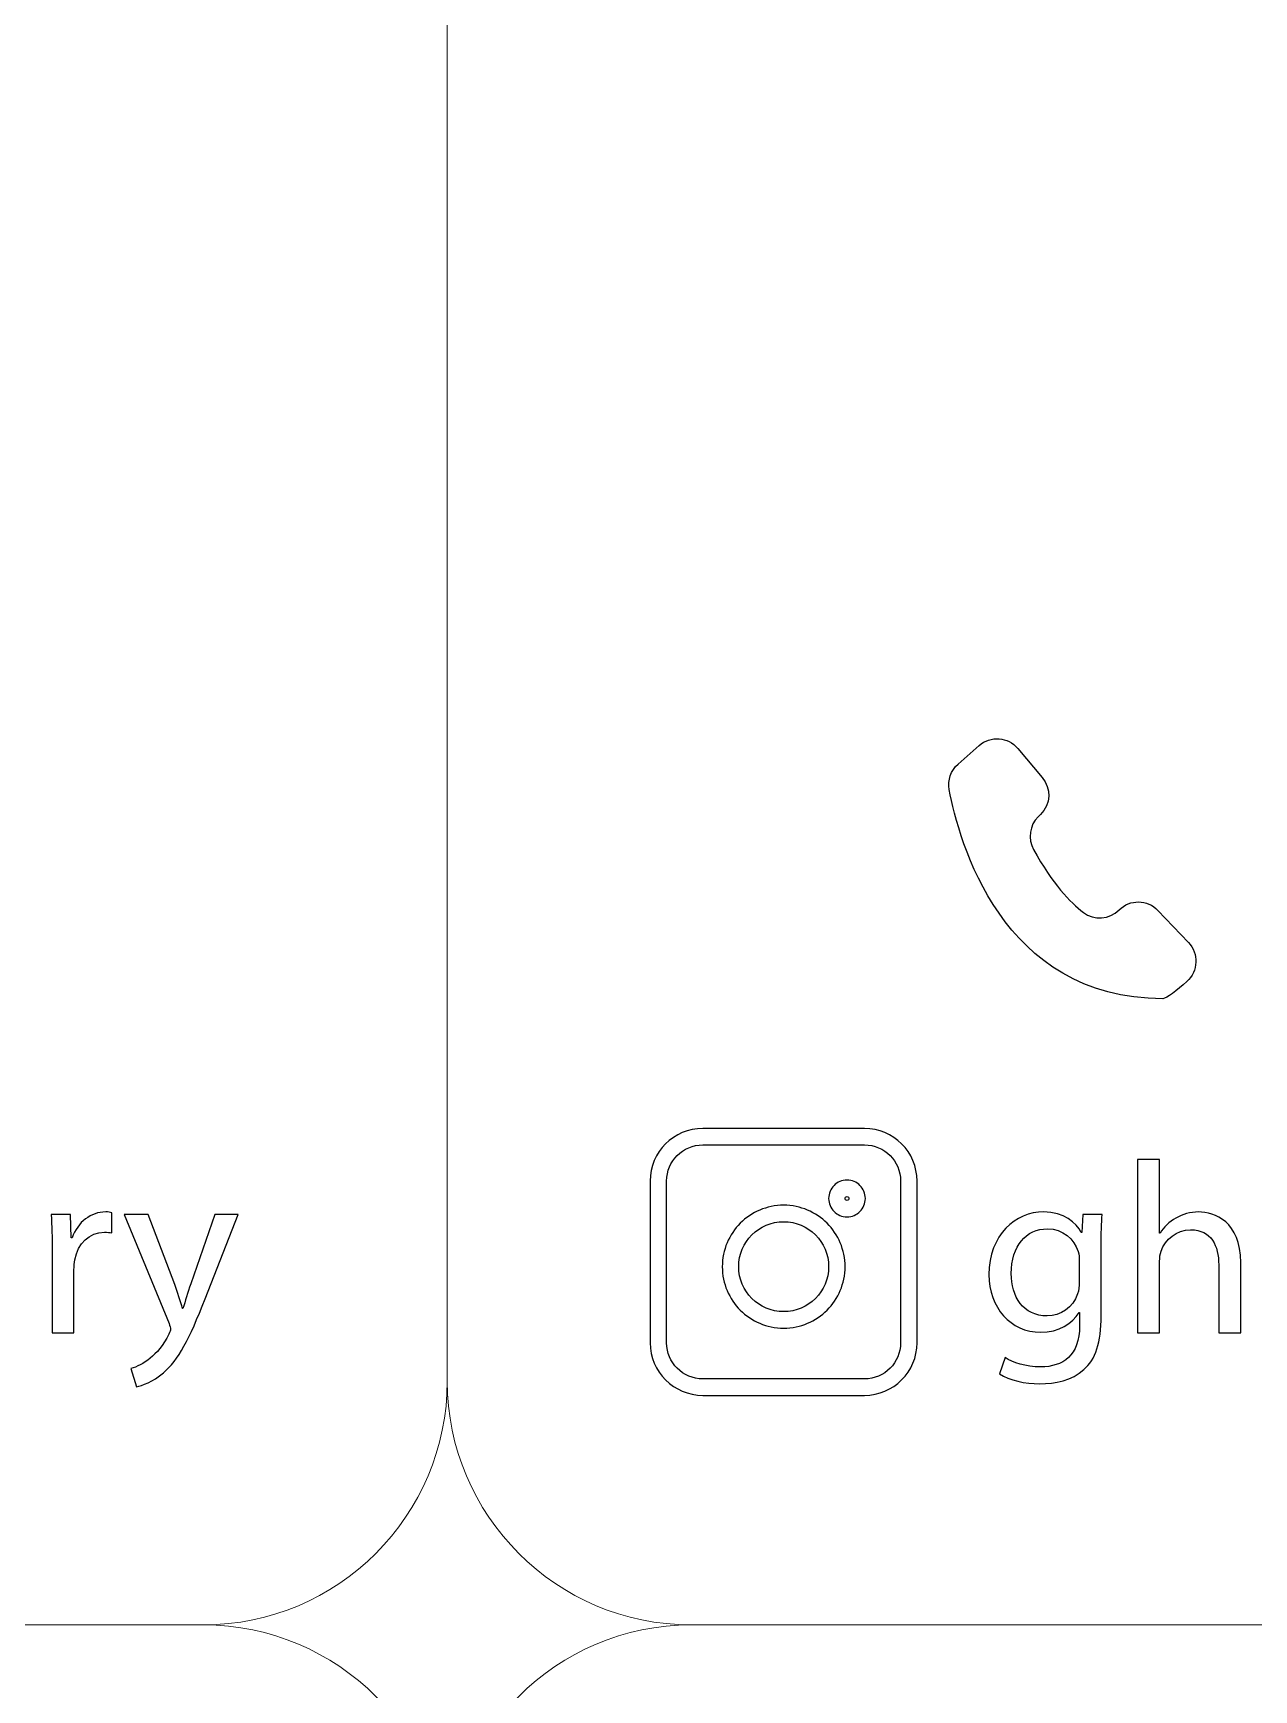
# Model space of a CAD drawing. Header units: millimetres. Extents: x -576 to 618, y 160 to 343.
# Drawn here: x -462.14 to -447.18, y 302.5 to 322.8 of the extents above; entities that cross this region are included whole.
import ezdxf

# ---------------------------------------------------------------- set-up
doc = ezdxf.new("R2010")
doc.units = ezdxf.units.MM
doc.header["$MEASUREMENT"] = 0
doc.layers.add('Layer 1', color=7, linetype='Continuous')

msp = doc.modelspace()

# ---------------------------------------------------------------- linework, layer by layer
at = {"layer": 'Layer 1', "color": 250, "lineweight": 18}
for points in [[(-493.8783, 343.1001), (-493.8783, 343.1001), (-460.0483, 343.1001), (-460.0483, 343.1001), (-458.4043, 343.1001), (-457.0633, 341.7591), (-457.0633, 340.1151), (-457.0633, 340.1151), (-457.0633, 306.2851), (-457.0633, 306.2851), (-457.0633, 304.6411), (-458.4043, 303.3001), (-460.0483, 303.3001), (-460.0483, 303.3001), (-493.8783, 303.3001), (-493.8783, 303.3001), (-495.5223, 303.3001), (-496.8633, 304.6411), (-496.8633, 306.2851), (-496.8633, 306.2851), (-496.8633, 340.1151), (-496.8633, 340.1151), (-496.8633, 341.7591), (-495.5223, 343.1001), (-493.8783, 343.1001)], [(-454.0783, 343.1001), (-454.0783, 343.1001), (-420.2483, 343.1001), (-420.2483, 343.1001), (-418.6043, 343.1001), (-417.2633, 341.7591), (-417.2633, 340.1151), (-417.2633, 340.1151), (-417.2633, 306.2851), (-417.2633, 306.2851), (-417.2633, 304.6411), (-418.6043, 303.3001), (-420.2483, 303.3001), (-420.2483, 303.3001), (-454.0783, 303.3001), (-454.0783, 303.3001), (-455.7223, 303.3001), (-457.0633, 304.6411), (-457.0633, 306.2851), (-457.0633, 306.2851), (-457.0633, 340.1151), (-457.0633, 340.1151), (-457.0633, 341.7591), (-455.7223, 343.1001), (-454.0783, 343.1001)], [(-493.8783, 303.3001), (-493.8783, 303.3001), (-460.0483, 303.3001), (-460.0483, 303.3001), (-458.4043, 303.3001), (-457.0633, 301.9591), (-457.0633, 300.3151), (-457.0633, 300.3151), (-457.0633, 266.4851), (-457.0633, 266.4851), (-457.0633, 264.8411), (-458.4043, 263.5001), (-460.0483, 263.5001), (-460.0483, 263.5001), (-493.8783, 263.5001), (-493.8783, 263.5001), (-495.5223, 263.5001), (-496.8633, 264.8411), (-496.8633, 266.4851), (-496.8633, 266.4851), (-496.8633, 300.3151), (-496.8633, 300.3151), (-496.8633, 301.9591), (-495.5223, 303.3001), (-493.8783, 303.3001)], [(-454.0783, 303.3001), (-454.0783, 303.3001), (-420.2483, 303.3001), (-420.2483, 303.3001), (-418.6043, 303.3001), (-417.2633, 301.9591), (-417.2633, 300.3151), (-417.2633, 300.3151), (-417.2633, 266.4851), (-417.2633, 266.4851), (-417.2633, 264.8411), (-418.6043, 263.5001), (-420.2483, 263.5001), (-420.2483, 263.5001), (-454.0783, 263.5001), (-454.0783, 263.5001), (-455.7223, 263.5001), (-457.0633, 264.8411), (-457.0633, 266.4851), (-457.0633, 266.4851), (-457.0633, 300.3151), (-457.0633, 300.3151), (-457.0633, 301.9591), (-455.7223, 303.3001), (-454.0783, 303.3001)]]:
    msp.add_open_spline(points, degree=3, knots=[0, 0, 0, 0, 0.125, 0.125, 0.125, 0.25, 0.25, 0.25, 0.375, 0.375, 0.375, 0.5, 0.5, 0.5, 0.625, 0.625, 0.625, 0.75, 0.75, 0.75, 0.875, 0.875, 0.875, 1, 1, 1, 1], dxfattribs=at)
at = {"layer": 'Layer 1', "color": 230}
for points, knots in [([(-449.8219, 313.2016), (-449.8219, 313.2016), (-449.7926, 313.2304), (-449.7926, 313.2304), (-449.6687, 313.3527), (-449.6593, 313.5498), (-449.772, 313.6828), (-449.772, 313.6828), (-450.0715, 314.0381), (-450.0715, 314.0381), (-450.1923, 314.1811), (-450.4066, 314.1967), (-450.5467, 314.0734), (-450.5467, 314.0734), (-450.8044, 313.8463), (-450.8044, 313.8463), (-450.893, 313.7683), (-450.9333, 313.65), (-450.9114, 313.5337), (-450.795, 312.909), (-450.274, 310.972), (-448.2943, 310.972), (-448.2497, 310.972), (-448.1221, 311.0753), (-448.0016, 311.1824), (-447.8606, 311.3084), (-447.8512, 311.5253), (-447.9813, 311.6619), (-447.9813, 311.6619), (-448.3545, 312.0541), (-448.3545, 312.0541), (-448.4834, 312.1898), (-448.699, 312.1927), (-448.8316, 312.06), (-448.9498, 311.9417), (-449.1361, 311.9284), (-449.269, 312.0295), (-449.4291, 312.1511), (-449.6466, 312.3779), (-449.879, 312.7998), (-449.9514, 312.9312), (-449.9286, 313.0966), (-449.8219, 313.2016)], [0, 0, 0, 0, 0.0714286, 0.0714286, 0.0714286, 0.1428571, 0.1428571, 0.1428571, 0.2142857, 0.2142857, 0.2142857, 0.2857143, 0.2857143, 0.2857143, 0.3571429, 0.3571429, 0.3571429, 0.4285714, 0.4285714, 0.4285714, 0.5, 0.5, 0.5, 0.5714286, 0.5714286, 0.5714286, 0.6428571, 0.6428571, 0.6428571, 0.7142857, 0.7142857, 0.7142857, 0.7857143, 0.7857143, 0.7857143, 0.8571429, 0.8571429, 0.8571429, 0.9285714, 0.9285714, 0.9285714, 1, 1, 1, 1]), ([(-451.9515, 306.1125), (-451.9515, 306.1125), (-453.9324, 306.1125), (-453.9324, 306.1125), (-454.1101, 306.1125), (-454.2713, 306.1848), (-454.3878, 306.3012), (-454.5048, 306.4178), (-454.577, 306.579), (-454.577, 306.7569), (-454.577, 306.7569), (-454.577, 308.7382), (-454.577, 308.7382), (-454.577, 308.916), (-454.5049, 309.077), (-454.3883, 309.1937), (-454.2712, 309.3107), (-454.1101, 309.3829), (-453.9324, 309.3829), (-453.9324, 309.3829), (-451.9515, 309.3829), (-451.9515, 309.3829), (-451.7737, 309.3829), (-451.6126, 309.3107), (-451.496, 309.1941), (-451.379, 309.077), (-451.3068, 308.916), (-451.3068, 308.7382), (-451.3068, 308.7382), (-451.3068, 306.7569), (-451.3068, 306.7569), (-451.3068, 306.579), (-451.3791, 306.4178), (-451.4956, 306.3012), (-451.6126, 306.1848), (-451.7737, 306.1125), (-451.9515, 306.1125)], [0, 0, 0, 0, 0.0833333, 0.0833333, 0.0833333, 0.1666667, 0.1666667, 0.1666667, 0.25, 0.25, 0.25, 0.3333333, 0.3333333, 0.3333333, 0.4166667, 0.4166667, 0.4166667, 0.5, 0.5, 0.5, 0.5833333, 0.5833333, 0.5833333, 0.6666667, 0.6666667, 0.6666667, 0.75, 0.75, 0.75, 0.8333333, 0.8333333, 0.8333333, 0.9166667, 0.9166667, 0.9166667, 1, 1, 1, 1]), ([(-453.9324, 306.3142), (-453.9324, 306.3142), (-451.9515, 306.3142), (-451.9515, 306.3142), (-451.8289, 306.3142), (-451.718, 306.3637), (-451.638, 306.4436), (-451.5581, 306.5239), (-451.5085, 306.6346), (-451.5085, 306.7569), (-451.5085, 306.7569), (-451.5085, 308.7382), (-451.5085, 308.7382), (-451.5085, 308.8608), (-451.558, 308.9717), (-451.6379, 309.0517), (-451.718, 309.1317), (-451.8289, 309.1812), (-451.9515, 309.1812), (-451.9515, 309.1812), (-453.9324, 309.1812), (-453.9324, 309.1812), (-454.055, 309.1812), (-454.1659, 309.1317), (-454.2459, 309.0517), (-454.3259, 308.9717), (-454.3754, 308.8608), (-454.3754, 308.7382), (-454.3754, 308.7382), (-454.3754, 306.7569), (-454.3754, 306.7569), (-454.3754, 306.6346), (-454.3258, 306.5239), (-454.2456, 306.4438), (-454.1659, 306.3637), (-454.055, 306.3142), (-453.9324, 306.3142)], [0, 0, 0, 0, 0.0833333, 0.0833333, 0.0833333, 0.1666667, 0.1666667, 0.1666667, 0.25, 0.25, 0.25, 0.3333333, 0.3333333, 0.3333333, 0.4166667, 0.4166667, 0.4166667, 0.5, 0.5, 0.5, 0.5833333, 0.5833333, 0.5833333, 0.6666667, 0.6666667, 0.6666667, 0.75, 0.75, 0.75, 0.8333333, 0.8333333, 0.8333333, 0.9166667, 0.9166667, 0.9166667, 1, 1, 1, 1]), ([(-448.6037, 309.0023), (-448.6037, 309.0023), (-448.3338, 309.0023), (-448.3338, 309.0023), (-448.3338, 309.0023), (-448.3338, 308.099), (-448.3338, 308.099), (-448.3338, 308.099), (-448.3279, 308.099), (-448.3279, 308.099), (-448.2848, 308.1742), (-448.2174, 308.2401), (-448.1347, 308.2847), (-448.0549, 308.3296), (-447.96, 308.3592), (-447.8586, 308.3592), (-447.6593, 308.3592), (-447.3403, 308.2401), (-447.3403, 307.7405), (-447.3403, 307.7405), (-447.3403, 306.8794), (-447.3403, 306.8794), (-447.3403, 306.8794), (-447.6103, 306.8794), (-447.6103, 306.8794), (-447.6103, 306.8794), (-447.6103, 307.7106), (-447.6103, 307.7106), (-447.6103, 307.9436), (-447.6992, 308.1411), (-447.9538, 308.1411), (-448.1285, 308.1411), (-448.2664, 308.0214), (-448.3154, 307.8778), (-448.3306, 307.8423), (-448.3338, 307.8032), (-448.3338, 307.7524), (-448.3338, 307.7524), (-448.3338, 306.8794), (-448.3338, 306.8794), (-448.3338, 306.8794), (-448.6037, 306.8794), (-448.6037, 306.8794), (-448.6037, 306.8794), (-448.6037, 309.0023), (-448.6037, 309.0023)], [0, 0, 0, 0, 0.0666667, 0.0666667, 0.0666667, 0.1333333, 0.1333333, 0.1333333, 0.2, 0.2, 0.2, 0.2666667, 0.2666667, 0.2666667, 0.3333333, 0.3333333, 0.3333333, 0.4, 0.4, 0.4, 0.4666667, 0.4666667, 0.4666667, 0.5333333, 0.5333333, 0.5333333, 0.6, 0.6, 0.6, 0.6666667, 0.6666667, 0.6666667, 0.7333333, 0.7333333, 0.7333333, 0.8, 0.8, 0.8, 0.8666667, 0.8666667, 0.8666667, 0.9333333, 0.9333333, 0.9333333, 1, 1, 1, 1]), ([(-451.9401, 308.5245), (-451.9401, 308.4624), (-451.9653, 308.4061), (-452.006, 308.3654), (-452.0466, 308.3247), (-452.103, 308.2995), (-452.1651, 308.2995), (-452.2272, 308.2995), (-452.2835, 308.3247), (-452.3242, 308.3654), (-452.3649, 308.4061), (-452.3901, 308.4624), (-452.3901, 308.5245), (-452.3901, 308.5866), (-452.3649, 308.6429), (-452.3242, 308.6836), (-452.2835, 308.7243), (-452.2272, 308.7495), (-452.1651, 308.7495), (-452.103, 308.7495), (-452.0466, 308.7243), (-452.006, 308.6836), (-451.9653, 308.6429), (-451.9401, 308.5866), (-451.9401, 308.5245)], [0, 0, 0, 0, 0.125, 0.125, 0.125, 0.25, 0.25, 0.25, 0.375, 0.375, 0.375, 0.5, 0.5, 0.5, 0.625, 0.625, 0.625, 0.75, 0.75, 0.75, 0.875, 0.875, 0.875, 1, 1, 1, 1]), ([(-452.1485, 308.508), (-452.1444, 308.5121), (-452.1417, 308.5181), (-452.1417, 308.5245), (-452.1417, 308.531), (-452.1444, 308.5369), (-452.1485, 308.5411), (-452.1527, 308.5452), (-452.1586, 308.5479), (-452.1651, 308.5479), (-452.1715, 308.5479), (-452.1775, 308.5452), (-452.1816, 308.5411), (-452.1858, 308.5369), (-452.1884, 308.531), (-452.1884, 308.5245), (-452.1884, 308.5181), (-452.1858, 308.5121), (-452.1816, 308.508), (-452.1775, 308.5038), (-452.1715, 308.5012), (-452.1651, 308.5012), (-452.1586, 308.5012), (-452.1527, 308.5038), (-452.1485, 308.508)], [0, 0, 0, 0, 0.125, 0.125, 0.125, 0.25, 0.25, 0.25, 0.375, 0.375, 0.375, 0.5, 0.5, 0.5, 0.625, 0.625, 0.625, 0.75, 0.75, 0.75, 0.875, 0.875, 0.875, 1, 1, 1, 1]), ([(-461.9052, 307.8752), (-461.9052, 308.0456), (-461.9086, 308.1922), (-461.9177, 308.3264), (-461.9177, 308.3264), (-461.6814, 308.3264), (-461.6814, 308.3264), (-461.6814, 308.3264), (-461.6724, 308.0425), (-461.6724, 308.0425), (-461.6724, 308.0425), (-461.6599, 308.0425), (-461.6599, 308.0425), (-461.5925, 308.2368), (-461.4303, 308.3595), (-461.249, 308.3595), (-461.2184, 308.3595), (-461.1969, 308.3563), (-461.1723, 308.3504), (-461.1723, 308.3504), (-461.1723, 308.1024), (-461.1723, 308.1024), (-461.2, 308.1083), (-461.2278, 308.1114), (-461.2643, 308.1114), (-461.4547, 308.1114), (-461.5894, 307.971), (-461.6262, 307.7735), (-461.6325, 307.7376), (-461.6387, 307.6958), (-461.6387, 307.6509), (-461.6387, 307.6509), (-461.6387, 306.8796), (-461.6387, 306.8796), (-461.6387, 306.8796), (-461.9052, 306.8796), (-461.9052, 306.8796), (-461.9052, 306.8796), (-461.9052, 307.8752), (-461.9052, 307.8752)], [0, 0, 0, 0, 0.0769231, 0.0769231, 0.0769231, 0.1538462, 0.1538462, 0.1538462, 0.2307692, 0.2307692, 0.2307692, 0.3076923, 0.3076923, 0.3076923, 0.3846154, 0.3846154, 0.3846154, 0.4615385, 0.4615385, 0.4615385, 0.5384615, 0.5384615, 0.5384615, 0.6153846, 0.6153846, 0.6153846, 0.6923077, 0.6923077, 0.6923077, 0.7692308, 0.7692308, 0.7692308, 0.8461538, 0.8461538, 0.8461538, 0.9230769, 0.9230769, 0.9230769, 1, 1, 1, 1]), ([(-452.1885, 307.6887), (-452.1885, 307.4814), (-452.2729, 307.2932), (-452.4093, 307.1569), (-452.5452, 307.0204), (-452.7334, 306.9361), (-452.9412, 306.9361), (-453.1489, 306.9361), (-453.3372, 307.0205), (-453.4733, 307.1565), (-453.6095, 307.2927), (-453.6937, 307.481), (-453.6937, 307.6887), (-453.6937, 307.8963), (-453.6094, 308.0844), (-453.4733, 308.2207), (-453.3371, 308.3574), (-453.1489, 308.4416), (-452.9412, 308.4416), (-452.7337, 308.4416), (-452.5454, 308.3572), (-452.409, 308.2207), (-452.2728, 308.0844), (-452.1885, 307.8963), (-452.1885, 307.6887)], [0, 0, 0, 0, 0.125, 0.125, 0.125, 0.25, 0.25, 0.25, 0.375, 0.375, 0.375, 0.5, 0.5, 0.5, 0.625, 0.625, 0.625, 0.75, 0.75, 0.75, 0.875, 0.875, 0.875, 1, 1, 1, 1]), ([(-449.0394, 308.3265), (-449.0454, 308.2219), (-449.0516, 308.1052), (-449.0516, 307.9289), (-449.0516, 307.9289), (-449.0516, 307.0887), (-449.0516, 307.0887), (-449.0516, 306.757), (-449.119, 306.5533), (-449.2631, 306.4278), (-449.4073, 306.2965), (-449.6157, 306.2544), (-449.8029, 306.2544), (-449.9808, 306.2544), (-450.1768, 306.2965), (-450.2965, 306.3742), (-450.2965, 306.3742), (-450.2288, 306.5745), (-450.2288, 306.5745), (-450.1308, 306.5146), (-449.9777, 306.4609), (-449.7935, 306.4609), (-449.5178, 306.4609), (-449.3152, 306.6013), (-449.3152, 306.9664), (-449.3152, 306.9664), (-449.3152, 307.1274), (-449.3152, 307.1274), (-449.3152, 307.1274), (-449.3215, 307.1274), (-449.3215, 307.1274), (-449.4042, 306.9932), (-449.5636, 306.8855), (-449.7935, 306.8855), (-450.1617, 306.8855), (-450.4251, 307.1904), (-450.4251, 307.5911), (-450.4251, 308.0815), (-450.0972, 308.3595), (-449.7567, 308.3595), (-449.4994, 308.3595), (-449.3583, 308.2279), (-449.2937, 308.1084), (-449.2937, 308.1084), (-449.2878, 308.1084), (-449.2878, 308.1084), (-449.2878, 308.1084), (-449.2753, 308.3265), (-449.2753, 308.3265), (-449.2753, 308.3265), (-449.0394, 308.3265), (-449.0394, 308.3265)], [0, 0, 0, 0, 0.0588235, 0.0588235, 0.0588235, 0.1176471, 0.1176471, 0.1176471, 0.1764706, 0.1764706, 0.1764706, 0.2352941, 0.2352941, 0.2352941, 0.2941176, 0.2941176, 0.2941176, 0.3529412, 0.3529412, 0.3529412, 0.4117647, 0.4117647, 0.4117647, 0.4705882, 0.4705882, 0.4705882, 0.5294118, 0.5294118, 0.5294118, 0.5882353, 0.5882353, 0.5882353, 0.6470588, 0.6470588, 0.6470588, 0.7058824, 0.7058824, 0.7058824, 0.7647059, 0.7647059, 0.7647059, 0.8235294, 0.8235294, 0.8235294, 0.8823529, 0.8823529, 0.8823529, 0.9411765, 0.9411765, 0.9411765, 1, 1, 1, 1]), ([(-460.7278, 308.3265), (-460.7278, 308.3265), (-460.4031, 307.4716), (-460.4031, 307.4716), (-460.3694, 307.3758), (-460.3322, 307.2622), (-460.3079, 307.1755), (-460.3079, 307.1755), (-460.302, 307.1755), (-460.302, 307.1755), (-460.2742, 307.2622), (-460.2436, 307.3726), (-460.2068, 307.4775), (-460.2068, 307.4775), (-459.9125, 308.3265), (-459.9125, 308.3265), (-459.9125, 308.3265), (-459.6274, 308.3265), (-459.6274, 308.3265), (-459.6274, 308.3265), (-460.032, 307.295), (-460.032, 307.295), (-460.2252, 306.7989), (-460.3571, 306.5446), (-460.5409, 306.3892), (-460.6726, 306.2756), (-460.8046, 306.2307), (-460.872, 306.2185), (-460.872, 306.2185), (-460.9396, 306.4401), (-460.9396, 306.4401), (-460.872, 306.4609), (-460.7834, 306.5028), (-460.7035, 306.5683), (-460.6298, 306.6253), (-460.5381, 306.7271), (-460.4764, 306.8616), (-460.4642, 306.8884), (-460.4551, 306.9093), (-460.4551, 306.9243), (-460.4551, 306.9392), (-460.4613, 306.9602), (-460.4735, 306.9933), (-460.4735, 306.9933), (-461.0221, 308.3265), (-461.0221, 308.3265), (-461.0221, 308.3265), (-460.7278, 308.3265), (-460.7278, 308.3265)], [0, 0, 0, 0, 0.0625, 0.0625, 0.0625, 0.125, 0.125, 0.125, 0.1875, 0.1875, 0.1875, 0.25, 0.25, 0.25, 0.3125, 0.3125, 0.3125, 0.375, 0.375, 0.375, 0.4375, 0.4375, 0.4375, 0.5, 0.5, 0.5, 0.5625, 0.5625, 0.5625, 0.625, 0.625, 0.625, 0.6875, 0.6875, 0.6875, 0.75, 0.75, 0.75, 0.8125, 0.8125, 0.8125, 0.875, 0.875, 0.875, 0.9375, 0.9375, 0.9375, 1, 1, 1, 1]), ([(-452.5513, 307.2992), (-452.4517, 307.3985), (-452.3902, 307.5364), (-452.3902, 307.6887), (-452.3902, 307.8412), (-452.4519, 307.9793), (-452.5516, 308.079), (-452.6509, 308.1784), (-452.7888, 308.24), (-452.9412, 308.24), (-453.0933, 308.24), (-453.2311, 308.1783), (-453.3308, 308.0786), (-453.4304, 307.9792), (-453.4921, 307.8412), (-453.4921, 307.6887), (-453.4921, 307.5367), (-453.4304, 307.3988), (-453.3307, 307.2991), (-453.2311, 307.1995), (-453.0933, 307.1378), (-452.9412, 307.1378), (-452.789, 307.1378), (-452.6512, 307.1995), (-452.5513, 307.2992)], [0, 0, 0, 0, 0.125, 0.125, 0.125, 0.25, 0.25, 0.25, 0.375, 0.375, 0.375, 0.5, 0.5, 0.5, 0.625, 0.625, 0.625, 0.75, 0.75, 0.75, 0.875, 0.875, 0.875, 1, 1, 1, 1]), ([(-449.3184, 307.7555), (-449.3184, 307.8004), (-449.3215, 307.8394), (-449.3336, 307.8752), (-449.383, 308.0275), (-449.5147, 308.153), (-449.7109, 308.153), (-449.9683, 308.153), (-450.1523, 307.9408), (-450.1523, 307.606), (-450.1523, 307.3218), (-450.0051, 307.0859), (-449.714, 307.0859), (-449.5484, 307.0859), (-449.3979, 307.1876), (-449.3399, 307.3548), (-449.3246, 307.3995), (-449.3184, 307.4504), (-449.3184, 307.4953), (-449.3184, 307.4953), (-449.3184, 307.7555), (-449.3184, 307.7555)], [0, 0, 0, 0, 0.1428571, 0.1428571, 0.1428571, 0.2857143, 0.2857143, 0.2857143, 0.4285714, 0.4285714, 0.4285714, 0.5714286, 0.5714286, 0.5714286, 0.7142857, 0.7142857, 0.7142857, 0.8571429, 0.8571429, 0.8571429, 1, 1, 1, 1])]:
    msp.add_open_spline(points, degree=3, knots=knots, dxfattribs=at)

doc.saveas('drawing.dxf')
